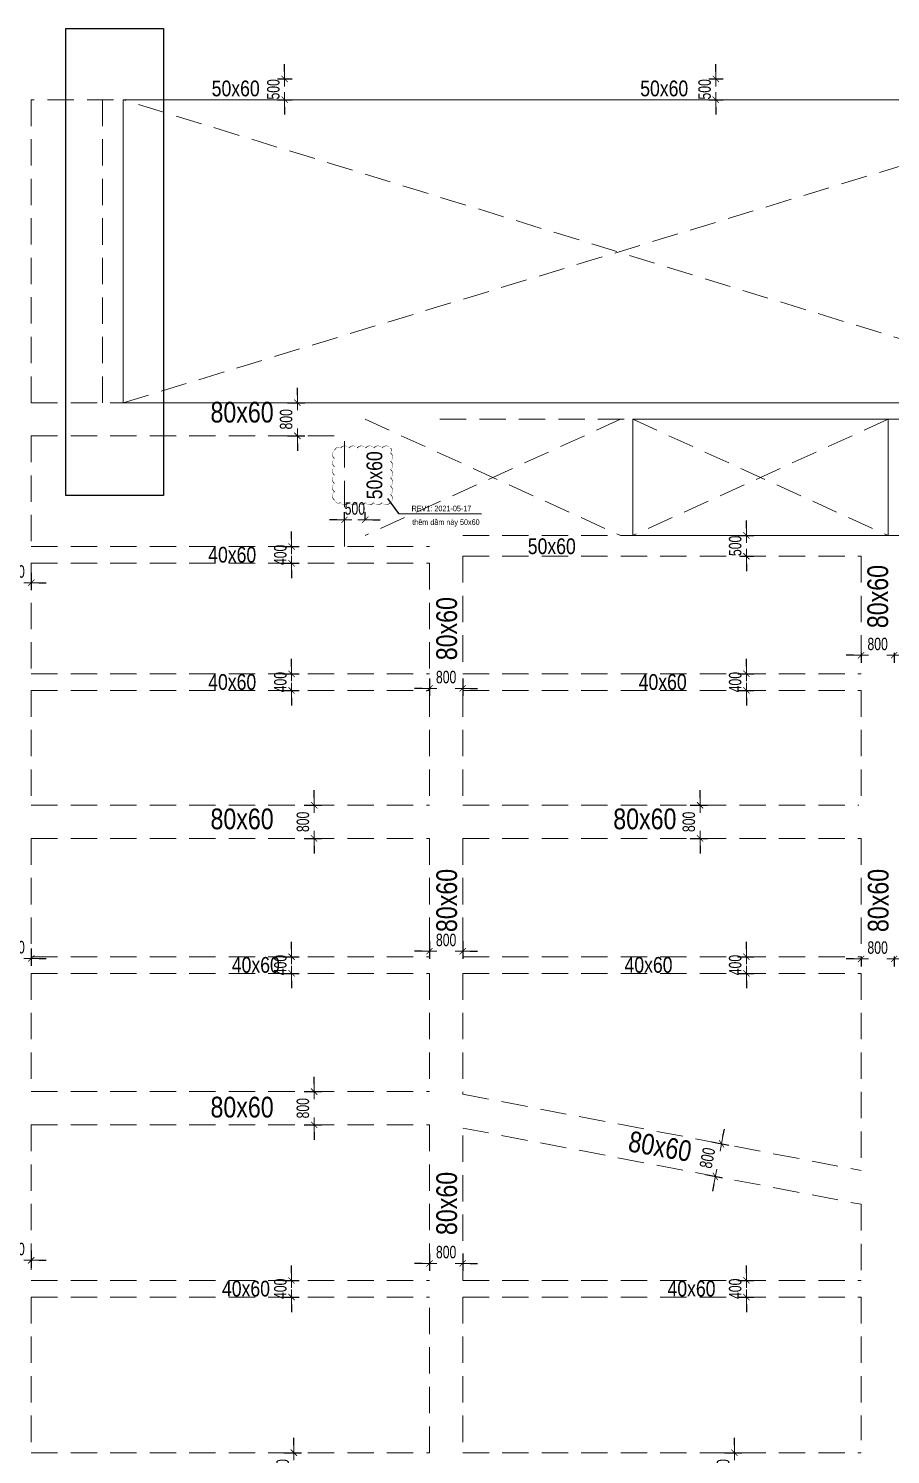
# Model space of a CAD drawing. Header units: millimetres. Extents: x 40 to 217000, y 40 to 90716.
# Drawn here: x 140685 to 161460, y 56357 to 90716 of the extents above; entities that cross this region are included whole.
import ezdxf
from ezdxf.enums import TextEntityAlignment as Align

# ---------------------------------------------------------------- set-up
doc = ezdxf.new("R2010")
doc.units = ezdxf.units.MM
doc.header["$MEASUREMENT"] = 0
doc.header["$PDMODE"] = 1
doc.linetypes.add('DASHED2', pattern=[9.525, 6.35, -3.175])
doc.linetypes.add('HIDDEN2', pattern=[4.7625, 3.175, -1.5875])
doc.layers.get('Defpoints').update_dxf_attribs({"lineweight": 9})
doc.layers.add('Kich thuoc dam diml', color=230, linetype='Continuous', plot=False)
doc.layers.add('NDC. KT Dam', color=42, linetype='Continuous')
doc.layers.add('REV12021-05-17 MAY', color=230, linetype='Continuous')
for name, color, linetype, lineweight in [('NDC_S_BEAM', 3, 'HIDDEN2', 20), ('NDC_S_DIM', 1, 'Continuous', 15), ('NDC_S_OPENING', 9, 'DASHED2', 13), ('NDC_S_SLAB', 2, 'Continuous', 20)]:
    doc.layers.add(name, color=color, linetype=linetype, lineweight=lineweight)
doc.styles.add('ARIAL', font='arial.ttf', dxfattribs={"width": 0.8})
doc.styles.add('NDC_DIM', font='', dxfattribs={"width": 0.75})
doc.styles.get('NDC_DIM').set_extended_font_data('Dotum')
doc.dimstyles.new('NDC_dim_100', dxfattribs={"dimscale": 120, "dimtxt": 2.5, "dimasz": 1.5, "dimexe": 1.5, "dimexo": 2.5, "dimgap": 1, "dimtad": 1, "dimdec": 0, "dimzin": 0, "dimdsep": 46, "dimtxsty": 'NDC_DIM', "dimblk": 'DIMMARK', "dimcen": 0.09, "dimdle": 1.2, "dimclrd": 1, "dimclre": 1, "dimclrt": 3, "dimadec": 0, "dimazin": 0, "dimtfac": 1, "dimtdec": 0, "dimtix": 1, "dimtofl": 0, "dimtmove": 0, "dimatfit": 3, "dimfxl": 0, "dimtolj": 1, "dimtzin": 0, "dimarcsym": 0})

# ---------------------------------------------------------------- blocks, each defined once
blk = doc.blocks.new('DIMMARK')
at = {"layer": 'NDC_S_DIM', "color": 1}
blk.add_line((-1.5, 0), (1, 0), dxfattribs=at)
at = {"layer": 'NDC_S_DIM', "color": 2, "const_width": 0.1}
blk.add_lwpolyline([(-0.42, -0.42), (0.42, 0.42)], dxfattribs=at)
blk = doc.blocks.new('*D1657')
at = {"layer": 'Defpoints', "color": 0, "transparency": 16777216}
for p in [(146251, 56400), (147081, 56400), (146251, 55600)]:
    blk.add_point(p, dxfattribs=at)
at = {"layer": 'Kich thuoc dam diml', "color": 1, "lineweight": -2, "transparency": 16777216}
for p, q in [((147081, 56580), (147081, 56760)), ((146841, 56400), (147261, 56400)), ((146841, 55600), (147261, 55600)), ((147081, 55420), (147081, 55240))]:
    blk.add_line(p, q, dxfattribs=at)
at = {"layer": 'Kich thuoc dam diml', "color": 1, "lineweight": -2, "transparency": 16777216, "xscale": 180, "yscale": 180, "zscale": 180}
for p, rotation in [((147081, 56400), 270), ((147081, 55600), 90)]:
    blk.add_blockref('DIMMARK', p, dxfattribs=dict(at, rotation=rotation))
at = {"layer": 'Kich thuoc dam diml', "color": 3, "transparency": 16777216, "insert": (146811, 56000), "char_height": 300, "attachment_point": 5, "rotation": 90, "style": 'NDC_DIM'}
blk.add_mtext('\\A1;800', dxfattribs=at)
blk = doc.blocks.new('*D1658')
at = {"layer": 'Defpoints', "color": 0, "transparency": 16777216}
for p in [(156868, 56400), (157698, 56400), (156868, 55600)]:
    blk.add_point(p, dxfattribs=at)
at = {"layer": 'Kich thuoc dam diml', "color": 1, "lineweight": -2, "transparency": 16777216}
for p, q in [((157698, 56580), (157698, 56760)), ((157458, 56400), (157878, 56400)), ((157458, 55600), (157878, 55600)), ((157698, 55420), (157698, 55240))]:
    blk.add_line(p, q, dxfattribs=at)
at = {"layer": 'Kich thuoc dam diml', "color": 1, "lineweight": -2, "transparency": 16777216, "xscale": 180, "yscale": 180, "zscale": 180}
for p, rotation in [((157698, 56400), 270), ((157698, 55600), 90)]:
    blk.add_blockref('DIMMARK', p, dxfattribs=dict(at, rotation=rotation))
at = {"layer": 'Kich thuoc dam diml', "color": 3, "transparency": 16777216, "insert": (157428, 56000), "char_height": 300, "attachment_point": 5, "rotation": 90, "style": 'NDC_DIM'}
blk.add_mtext('\\A1;800', dxfattribs=at)
blk = doc.blocks.new('*D1343')
at = {"layer": 'Defpoints', "color": 0, "transparency": 16777216}
for p in [(146518, 60550), (147025, 60550), (146518, 60150)]:
    blk.add_point(p, dxfattribs=at)
at = {"layer": 'Kich thuoc dam diml', "color": 1, "lineweight": -2, "transparency": 16777216}
for p, q in [((147025, 60730), (147025, 60910)), ((146818, 60550), (147205, 60550)), ((146818, 60150), (147205, 60150)), ((147025, 59970), (147025, 59790))]:
    blk.add_line(p, q, dxfattribs=at)
at = {"layer": 'Kich thuoc dam diml', "color": 1, "lineweight": -2, "transparency": 16777216, "xscale": 180, "yscale": 180, "zscale": 180}
for p, rotation in [((147025, 60550), 270), ((147025, 60150), 90)]:
    blk.add_blockref('DIMMARK', p, dxfattribs=dict(at, rotation=rotation))
at = {"layer": 'Kich thuoc dam diml', "color": 3, "transparency": 16777216, "insert": (146755, 60350), "char_height": 300, "attachment_point": 5, "rotation": 90, "style": 'NDC_DIM'}
blk.add_mtext('\\A1;400', dxfattribs=at)
blk = doc.blocks.new('*D1344')
at = {"layer": 'Defpoints', "color": 0, "transparency": 16777216}
for p in [(157481, 60550), (157988, 60550), (157481, 60150)]:
    blk.add_point(p, dxfattribs=at)
at = {"layer": 'Kich thuoc dam diml', "color": 1, "lineweight": -2, "transparency": 16777216}
for p, q in [((157988, 60730), (157988, 60910)), ((157781, 60550), (158168, 60550)), ((157781, 60150), (158168, 60150)), ((157988, 59970), (157988, 59790))]:
    blk.add_line(p, q, dxfattribs=at)
at = {"layer": 'Kich thuoc dam diml', "color": 1, "lineweight": -2, "transparency": 16777216, "xscale": 180, "yscale": 180, "zscale": 180}
for p, rotation in [((157988, 60550), 270), ((157988, 60150), 90)]:
    blk.add_blockref('DIMMARK', p, dxfattribs=dict(at, rotation=rotation))
at = {"layer": 'Kich thuoc dam diml', "color": 3, "transparency": 16777216, "insert": (157718, 60350), "char_height": 300, "attachment_point": 5, "rotation": 90, "style": 'NDC_DIM'}
blk.add_mtext('\\A1;400', dxfattribs=at)
blk = doc.blocks.new('*D1339')
at = {"layer": 'Defpoints', "color": 0, "transparency": 16777216}
for p in [(146738, 65100), (147569, 65100), (146738, 64300)]:
    blk.add_point(p, dxfattribs=at)
at = {"layer": 'Kich thuoc dam diml', "color": 1, "lineweight": -2, "transparency": 16777216}
for p, q in [((147569, 65280), (147569, 65460)), ((147329, 65100), (147749, 65100)), ((147329, 64300), (147749, 64300)), ((147569, 64120), (147569, 63940))]:
    blk.add_line(p, q, dxfattribs=at)
at = {"layer": 'Kich thuoc dam diml', "color": 1, "lineweight": -2, "transparency": 16777216, "xscale": 180, "yscale": 180, "zscale": 180}
for p, rotation in [((147569, 65100), 270), ((147569, 64300), 90)]:
    blk.add_blockref('DIMMARK', p, dxfattribs=dict(at, rotation=rotation))
at = {"layer": 'Kich thuoc dam diml', "color": 3, "transparency": 16777216, "insert": (147299, 64700), "char_height": 300, "attachment_point": 5, "rotation": 90, "style": 'NDC_DIM'}
blk.add_mtext('\\A1;800', dxfattribs=at)
blk = doc.blocks.new('*D1348')
at = {"layer": 'Defpoints', "color": 0, "transparency": 16777216}
for p in [(156700, 63976), (157388, 63844), (156549, 63190)]:
    blk.add_point(p, dxfattribs=at)
at = {"layer": 'Kich thuoc dam diml', "color": 1, "lineweight": -2, "transparency": 16777216}
for p, q in [((157422, 64021), (157456, 64197)), ((157152, 63889), (157565, 63810)), ((157002, 63103), (157414, 63024)), ((157204, 62881), (157170, 62704))]:
    blk.add_line(p, q, dxfattribs=at)
at = {"layer": 'Kich thuoc dam diml', "color": 1, "lineweight": -2, "transparency": 16777216, "xscale": 180, "yscale": 180, "zscale": 180}
for p, rotation in [((157388, 63844), 259.1629462506185), ((157238, 63058), 79.16294625061849)]:
    blk.add_blockref('DIMMARK', p, dxfattribs=dict(at, rotation=rotation))
at = {"layer": 'Kich thuoc dam diml', "color": 3, "transparency": 16777216, "insert": (157048, 63502), "char_height": 300, "attachment_point": 5, "rotation": 79.1629, "style": 'NDC_DIM'}
blk.add_mtext('\\A1;800', dxfattribs=at)
blk = doc.blocks.new('*D1354')
at = {"layer": 'Defpoints', "color": 0, "transparency": 16777216}
for p in [(146518, 68350), (147025, 68350), (146518, 67950)]:
    blk.add_point(p, dxfattribs=at)
at = {"layer": 'Kich thuoc dam diml', "color": 1, "lineweight": -2, "transparency": 16777216}
for p, q in [((147025, 68530), (147025, 68710)), ((146818, 68350), (147205, 68350)), ((146818, 67950), (147205, 67950)), ((147025, 67770), (147025, 67590))]:
    blk.add_line(p, q, dxfattribs=at)
at = {"layer": 'Kich thuoc dam diml', "color": 1, "lineweight": -2, "transparency": 16777216, "xscale": 180, "yscale": 180, "zscale": 180}
for p, rotation in [((147025, 68350), 270), ((147025, 67950), 90)]:
    blk.add_blockref('DIMMARK', p, dxfattribs=dict(at, rotation=rotation))
at = {"layer": 'Kich thuoc dam diml', "color": 3, "transparency": 16777216, "insert": (146755, 68150), "char_height": 300, "attachment_point": 5, "rotation": 90, "style": 'NDC_DIM'}
blk.add_mtext('\\A1;400', dxfattribs=at)
blk = doc.blocks.new('*D1355')
at = {"layer": 'Defpoints', "color": 0, "transparency": 16777216}
for p in [(157481, 68350), (157988, 68350), (157481, 67950)]:
    blk.add_point(p, dxfattribs=at)
at = {"layer": 'Kich thuoc dam diml', "color": 1, "lineweight": -2, "transparency": 16777216}
for p, q in [((157988, 68530), (157988, 68710)), ((157781, 68350), (158168, 68350)), ((157781, 67950), (158168, 67950)), ((157988, 67770), (157988, 67590))]:
    blk.add_line(p, q, dxfattribs=at)
at = {"layer": 'Kich thuoc dam diml', "color": 1, "lineweight": -2, "transparency": 16777216, "xscale": 180, "yscale": 180, "zscale": 180}
for p, rotation in [((157988, 68350), 270), ((157988, 67950), 90)]:
    blk.add_blockref('DIMMARK', p, dxfattribs=dict(at, rotation=rotation))
at = {"layer": 'Kich thuoc dam diml', "color": 3, "transparency": 16777216, "insert": (157718, 68150), "char_height": 300, "attachment_point": 5, "rotation": 90, "style": 'NDC_DIM'}
blk.add_mtext('\\A1;400', dxfattribs=at)
blk = doc.blocks.new('*D1359')
at = {"layer": 'Defpoints', "color": 0, "transparency": 16777216}
for p in [(146738, 72000), (147569, 72000), (146738, 71200)]:
    blk.add_point(p, dxfattribs=at)
at = {"layer": 'Kich thuoc dam diml', "color": 1, "lineweight": -2, "transparency": 16777216}
for p, q in [((147569, 72180), (147569, 72360)), ((147329, 72000), (147749, 72000)), ((147329, 71200), (147749, 71200)), ((147569, 71020), (147569, 70840))]:
    blk.add_line(p, q, dxfattribs=at)
at = {"layer": 'Kich thuoc dam diml', "color": 1, "lineweight": -2, "transparency": 16777216, "xscale": 180, "yscale": 180, "zscale": 180}
for p, rotation in [((147569, 72000), 270), ((147569, 71200), 90)]:
    blk.add_blockref('DIMMARK', p, dxfattribs=dict(at, rotation=rotation))
at = {"layer": 'Kich thuoc dam diml', "color": 3, "transparency": 16777216, "insert": (147299, 71600), "char_height": 300, "attachment_point": 5, "rotation": 90, "style": 'NDC_DIM'}
blk.add_mtext('\\A1;800', dxfattribs=at)
blk = doc.blocks.new('*D1364')
at = {"layer": 'Defpoints', "color": 0, "transparency": 16777216}
for p in [(146518, 75167), (147025, 75167), (146518, 74767)]:
    blk.add_point(p, dxfattribs=at)
at = {"layer": 'Kich thuoc dam diml', "color": 1, "lineweight": -2, "transparency": 16777216}
for p, q in [((147025, 75347), (147025, 75527)), ((146818, 75167), (147205, 75167)), ((146818, 74767), (147205, 74767)), ((147025, 74587), (147025, 74407))]:
    blk.add_line(p, q, dxfattribs=at)
at = {"layer": 'Kich thuoc dam diml', "color": 1, "lineweight": -2, "transparency": 16777216, "xscale": 180, "yscale": 180, "zscale": 180}
for p, rotation in [((147025, 75167), 270), ((147025, 74767), 90)]:
    blk.add_blockref('DIMMARK', p, dxfattribs=dict(at, rotation=rotation))
at = {"layer": 'Kich thuoc dam diml', "color": 3, "transparency": 16777216, "insert": (146755, 74967), "char_height": 300, "attachment_point": 5, "rotation": 90, "style": 'NDC_DIM'}
blk.add_mtext('\\A1;400', dxfattribs=at)
blk = doc.blocks.new('*D1365')
at = {"layer": 'Defpoints', "color": 0, "transparency": 16777216}
for p in [(157481, 75167), (157988, 75167), (157481, 74767)]:
    blk.add_point(p, dxfattribs=at)
at = {"layer": 'Kich thuoc dam diml', "color": 1, "lineweight": -2, "transparency": 16777216}
for p, q in [((157988, 75347), (157988, 75527)), ((157781, 75167), (158168, 75167)), ((157781, 74767), (158168, 74767)), ((157988, 74587), (157988, 74407))]:
    blk.add_line(p, q, dxfattribs=at)
at = {"layer": 'Kich thuoc dam diml', "color": 1, "lineweight": -2, "transparency": 16777216, "xscale": 180, "yscale": 180, "zscale": 180}
for p, rotation in [((157988, 75167), 270), ((157988, 74767), 90)]:
    blk.add_blockref('DIMMARK', p, dxfattribs=dict(at, rotation=rotation))
at = {"layer": 'Kich thuoc dam diml', "color": 3, "transparency": 16777216, "insert": (157718, 74967), "char_height": 300, "attachment_point": 5, "rotation": 90, "style": 'NDC_DIM'}
blk.add_mtext('\\A1;400', dxfattribs=at)
blk = doc.blocks.new('*D1368')
at = {"layer": 'Defpoints', "color": 0, "transparency": 16777216}
for p in [(146518, 78233), (147025, 78233), (146518, 77833)]:
    blk.add_point(p, dxfattribs=at)
at = {"layer": 'Kich thuoc dam diml', "color": 1, "lineweight": -2, "transparency": 16777216}
for p, q in [((147025, 78413), (147025, 78593)), ((146818, 78233), (147205, 78233)), ((146818, 77833), (147205, 77833)), ((147025, 77653), (147025, 77473))]:
    blk.add_line(p, q, dxfattribs=at)
at = {"layer": 'Kich thuoc dam diml', "color": 1, "lineweight": -2, "transparency": 16777216, "xscale": 180, "yscale": 180, "zscale": 180}
for p, rotation in [((147025, 78233), 270), ((147025, 77833), 90)]:
    blk.add_blockref('DIMMARK', p, dxfattribs=dict(at, rotation=rotation))
at = {"layer": 'Kich thuoc dam diml', "color": 3, "transparency": 16777216, "insert": (146755, 78033), "char_height": 300, "attachment_point": 5, "rotation": 90, "style": 'NDC_DIM'}
blk.add_mtext('\\A1;400', dxfattribs=at)
blk = doc.blocks.new('*D1369')
at = {"layer": 'Defpoints', "color": 0, "transparency": 16777216}
for p in [(157481, 78500), (157988, 78500), (157542, 78000)]:
    blk.add_point(p, dxfattribs=at)
at = {"layer": 'Kich thuoc dam diml', "color": 1, "lineweight": -2, "transparency": 16777216}
for p, q in [((157988, 78680), (157988, 78860)), ((157781, 78500), (158168, 78500)), ((157842, 78000), (158168, 78000)), ((157988, 77820), (157988, 77640))]:
    blk.add_line(p, q, dxfattribs=at)
at = {"layer": 'Kich thuoc dam diml', "color": 1, "lineweight": -2, "transparency": 16777216, "xscale": 180, "yscale": 180, "zscale": 180}
for p, rotation in [((157988, 78500), 270), ((157988, 78000), 90)]:
    blk.add_blockref('DIMMARK', p, dxfattribs=dict(at, rotation=rotation))
at = {"layer": 'Kich thuoc dam diml', "color": 3, "transparency": 16777216, "insert": (157718, 78250), "char_height": 300, "attachment_point": 5, "rotation": 90, "style": 'NDC_DIM'}
blk.add_mtext('\\A1;500', dxfattribs=at)
blk = doc.blocks.new('*D1379')
at = {"layer": 'Defpoints', "color": 0, "transparency": 16777216}
for p in [(146265, 81700), (147165, 81700), (146265, 80900)]:
    blk.add_point(p, dxfattribs=at)
at = {"layer": 'Kich thuoc dam diml', "color": 1, "lineweight": -2, "transparency": 16777216}
for p, q in [((147165, 81880), (147165, 82060)), ((146925, 81700), (147345, 81700)), ((146925, 80900), (147345, 80900)), ((147165, 80720), (147165, 80540))]:
    blk.add_line(p, q, dxfattribs=at)
at = {"layer": 'Kich thuoc dam diml', "color": 1, "lineweight": -2, "transparency": 16777216, "xscale": 180, "yscale": 180, "zscale": 180}
for p, rotation in [((147165, 81700), 270), ((147165, 80900), 90)]:
    blk.add_blockref('DIMMARK', p, dxfattribs=dict(at, rotation=rotation))
at = {"layer": 'Kich thuoc dam diml', "color": 3, "transparency": 16777216, "insert": (146895, 81300), "char_height": 300, "attachment_point": 5, "rotation": 90, "style": 'NDC_DIM'}
blk.add_mtext('\\A1;800', dxfattribs=at)
blk = doc.blocks.new('*D1400')
at = {"layer": 'Defpoints', "color": 0, "transparency": 16777216}
for p in [(146387, 89500), (146857, 89500), (146387, 89000)]:
    blk.add_point(p, dxfattribs=at)
at = {"layer": 'Kich thuoc dam diml', "color": 1, "lineweight": -2, "transparency": 16777216}
for p, q in [((146857, 89680), (146857, 89860)), ((146687, 89500), (147037, 89500)), ((146687, 89000), (147037, 89000)), ((146857, 88820), (146857, 88640))]:
    blk.add_line(p, q, dxfattribs=at)
at = {"layer": 'Kich thuoc dam diml', "color": 1, "lineweight": -2, "transparency": 16777216, "xscale": 180, "yscale": 180, "zscale": 180}
for p, rotation in [((146857, 89500), 270), ((146857, 89000), 90)]:
    blk.add_blockref('DIMMARK', p, dxfattribs=dict(at, rotation=rotation))
at = {"layer": 'Kich thuoc dam diml', "color": 3, "transparency": 16777216, "insert": (146587, 89250), "char_height": 300, "attachment_point": 5, "rotation": 90, "style": 'NDC_DIM'}
blk.add_mtext('\\A1;500', dxfattribs=at)
blk = doc.blocks.new('*D1383')
at = {"layer": 'Defpoints', "color": 0, "transparency": 16777216}
for p in [(156780, 89500), (157251, 89500), (156780, 89000)]:
    blk.add_point(p, dxfattribs=at)
at = {"layer": 'Kich thuoc dam diml', "color": 1, "lineweight": -2, "transparency": 16777216}
for p, q in [((157251, 89680), (157251, 89860)), ((157080, 89500), (157431, 89500)), ((157080, 89000), (157431, 89000)), ((157251, 88820), (157251, 88640))]:
    blk.add_line(p, q, dxfattribs=at)
at = {"layer": 'Kich thuoc dam diml', "color": 1, "lineweight": -2, "transparency": 16777216, "xscale": 180, "yscale": 180, "zscale": 180}
for p, rotation in [((157251, 89500), 270), ((157251, 89000), 90)]:
    blk.add_blockref('DIMMARK', p, dxfattribs=dict(at, rotation=rotation))
at = {"layer": 'Kich thuoc dam diml', "color": 3, "transparency": 16777216, "insert": (156981, 89250), "char_height": 300, "attachment_point": 5, "rotation": 90, "style": 'NDC_DIM'}
blk.add_mtext('\\A1;500', dxfattribs=at)
blk = doc.blocks.new('*D1492')
at = {"layer": 'Defpoints', "color": 0, "transparency": 16777216}
for p in [(156041, 72000), (156871, 72000), (156041, 71200)]:
    blk.add_point(p, dxfattribs=at)
at = {"layer": 'Kich thuoc dam diml', "color": 1, "lineweight": -2, "transparency": 16777216}
for p, q in [((156871, 72180), (156871, 72360)), ((156631, 72000), (157051, 72000)), ((156631, 71200), (157051, 71200)), ((156871, 71020), (156871, 70840))]:
    blk.add_line(p, q, dxfattribs=at)
at = {"layer": 'Kich thuoc dam diml', "color": 1, "lineweight": -2, "transparency": 16777216, "xscale": 180, "yscale": 180, "zscale": 180}
for p, rotation in [((156871, 72000), 270), ((156871, 71200), 90)]:
    blk.add_blockref('DIMMARK', p, dxfattribs=dict(at, rotation=rotation))
at = {"layer": 'Kich thuoc dam diml', "color": 3, "transparency": 16777216, "insert": (156601, 71600), "char_height": 300, "attachment_point": 5, "rotation": 90, "style": 'NDC_DIM'}
blk.add_mtext('\\A1;800', dxfattribs=at)
blk = doc.blocks.new('*D1284')
at = {"layer": 'Defpoints', "color": 0, "transparency": 16777216}
for p in [(139950, 61788), (140750, 61788), (140750, 61036)]:
    blk.add_point(p, dxfattribs=at)
at = {"layer": 'Kich thuoc dam diml', "color": 1, "lineweight": -2, "transparency": 16777216}
for p, q in [((139950, 61276), (139950, 60856)), ((140750, 61276), (140750, 60856)), ((139770, 61036), (139590, 61036)), ((140930, 61036), (141110, 61036))]:
    blk.add_line(p, q, dxfattribs=at)
at = {"layer": 'Kich thuoc dam diml', "color": 1, "lineweight": -2, "transparency": 16777216, "xscale": 180, "yscale": 180, "zscale": 180}
blk.add_blockref('DIMMARK', (139950, 61036), dxfattribs=at)
at = {"layer": 'Kich thuoc dam diml', "color": 1, "lineweight": -2, "transparency": 16777216, "xscale": 180, "yscale": 180, "zscale": 180, "rotation": 180}
blk.add_blockref('DIMMARK', (140750, 61036), dxfattribs=at)
at = {"layer": 'Kich thuoc dam diml', "color": 3, "transparency": 16777216, "insert": (140350, 61306), "char_height": 300, "attachment_point": 5, "style": 'NDC_DIM'}
blk.add_mtext('\\A1;800', dxfattribs=at)
blk = doc.blocks.new('*D1285')
at = {"layer": 'Defpoints', "color": 0, "transparency": 16777216}
for p in [(139950, 69061), (140750, 69061), (140750, 68309)]:
    blk.add_point(p, dxfattribs=at)
at = {"layer": 'Kich thuoc dam diml', "color": 1, "lineweight": -2, "transparency": 16777216}
for p, q in [((139950, 68549), (139950, 68129)), ((140750, 68549), (140750, 68129)), ((139770, 68309), (139590, 68309)), ((140930, 68309), (141110, 68309))]:
    blk.add_line(p, q, dxfattribs=at)
at = {"layer": 'Kich thuoc dam diml', "color": 1, "lineweight": -2, "transparency": 16777216, "xscale": 180, "yscale": 180, "zscale": 180}
blk.add_blockref('DIMMARK', (139950, 68309), dxfattribs=at)
at = {"layer": 'Kich thuoc dam diml', "color": 1, "lineweight": -2, "transparency": 16777216, "xscale": 180, "yscale": 180, "zscale": 180, "rotation": 180}
blk.add_blockref('DIMMARK', (140750, 68309), dxfattribs=at)
at = {"layer": 'Kich thuoc dam diml', "color": 3, "transparency": 16777216, "insert": (140350, 68579), "char_height": 300, "attachment_point": 5, "style": 'NDC_DIM'}
blk.add_mtext('\\A1;800', dxfattribs=at)
blk = doc.blocks.new('*D1286')
at = {"layer": 'Defpoints', "color": 0, "transparency": 16777216}
for p in [(139950, 78113), (140750, 78113), (140750, 77361)]:
    blk.add_point(p, dxfattribs=at)
at = {"layer": 'Kich thuoc dam diml', "color": 1, "lineweight": -2, "transparency": 16777216}
for p, q in [((139770, 77361), (139590, 77361)), ((139950, 77601), (139950, 77181)), ((140750, 77601), (140750, 77181)), ((140930, 77361), (141110, 77361))]:
    blk.add_line(p, q, dxfattribs=at)
at = {"layer": 'Kich thuoc dam diml', "color": 1, "lineweight": -2, "transparency": 16777216, "xscale": 180, "yscale": 180, "zscale": 180}
blk.add_blockref('DIMMARK', (139950, 77361), dxfattribs=at)
at = {"layer": 'Kich thuoc dam diml', "color": 1, "lineweight": -2, "transparency": 16777216, "xscale": 180, "yscale": 180, "zscale": 180, "rotation": 180}
blk.add_blockref('DIMMARK', (140750, 77361), dxfattribs=at)
at = {"layer": 'Kich thuoc dam diml', "color": 3, "transparency": 16777216, "insert": (140350, 77631), "char_height": 300, "attachment_point": 5, "style": 'NDC_DIM'}
blk.add_mtext('\\A1;800', dxfattribs=at)
blk = doc.blocks.new('*D1276')
at = {"layer": 'Defpoints', "color": 0, "transparency": 16777216}
for p in [(150350, 62470), (151150, 62470), (151150, 60962)]:
    blk.add_point(p, dxfattribs=at)
at = {"layer": 'Kich thuoc dam diml', "color": 1, "lineweight": -2, "transparency": 16777216}
for p, q in [((150350, 61202), (150350, 60782)), ((151150, 61202), (151150, 60782)), ((150170, 60962), (149990, 60962)), ((151330, 60962), (151510, 60962))]:
    blk.add_line(p, q, dxfattribs=at)
at = {"layer": 'Kich thuoc dam diml', "color": 1, "lineweight": -2, "transparency": 16777216, "xscale": 180, "yscale": 180, "zscale": 180}
blk.add_blockref('DIMMARK', (150350, 60962), dxfattribs=at)
at = {"layer": 'Kich thuoc dam diml', "color": 1, "lineweight": -2, "transparency": 16777216, "xscale": 180, "yscale": 180, "zscale": 180, "rotation": 180}
blk.add_blockref('DIMMARK', (151150, 60962), dxfattribs=at)
at = {"layer": 'Kich thuoc dam diml', "color": 3, "transparency": 16777216, "insert": (150750, 61232), "char_height": 300, "attachment_point": 5, "style": 'NDC_DIM'}
blk.add_mtext('\\A1;800', dxfattribs=at)
blk = doc.blocks.new('*D1277')
at = {"layer": 'Defpoints', "color": 0, "transparency": 16777216}
for p in [(150350, 69990), (151150, 69990), (151150, 68483)]:
    blk.add_point(p, dxfattribs=at)
at = {"layer": 'Kich thuoc dam diml', "color": 1, "lineweight": -2, "transparency": 16777216}
for p, q in [((150350, 68723), (150350, 68303)), ((151150, 68723), (151150, 68303)), ((150170, 68483), (149990, 68483)), ((151330, 68483), (151510, 68483))]:
    blk.add_line(p, q, dxfattribs=at)
at = {"layer": 'Kich thuoc dam diml', "color": 1, "lineweight": -2, "transparency": 16777216, "xscale": 180, "yscale": 180, "zscale": 180}
blk.add_blockref('DIMMARK', (150350, 68483), dxfattribs=at)
at = {"layer": 'Kich thuoc dam diml', "color": 1, "lineweight": -2, "transparency": 16777216, "xscale": 180, "yscale": 180, "zscale": 180, "rotation": 180}
blk.add_blockref('DIMMARK', (151150, 68483), dxfattribs=at)
at = {"layer": 'Kich thuoc dam diml', "color": 3, "transparency": 16777216, "insert": (150750, 68753), "char_height": 300, "attachment_point": 5, "style": 'NDC_DIM'}
blk.add_mtext('\\A1;800', dxfattribs=at)
blk = doc.blocks.new('*D1278')
at = {"layer": 'Defpoints', "color": 0, "transparency": 16777216}
for p in [(150350, 76325), (151150, 76325), (151150, 74817)]:
    blk.add_point(p, dxfattribs=at)
at = {"layer": 'Kich thuoc dam diml', "color": 1, "lineweight": -2, "transparency": 16777216}
for p, q in [((150350, 75057), (150350, 74637)), ((151150, 75057), (151150, 74637)), ((150170, 74817), (149990, 74817)), ((151330, 74817), (151510, 74817))]:
    blk.add_line(p, q, dxfattribs=at)
at = {"layer": 'Kich thuoc dam diml', "color": 1, "lineweight": -2, "transparency": 16777216, "xscale": 180, "yscale": 180, "zscale": 180}
blk.add_blockref('DIMMARK', (150350, 74817), dxfattribs=at)
at = {"layer": 'Kich thuoc dam diml', "color": 1, "lineweight": -2, "transparency": 16777216, "xscale": 180, "yscale": 180, "zscale": 180, "rotation": 180}
blk.add_blockref('DIMMARK', (151150, 74817), dxfattribs=at)
at = {"layer": 'Kich thuoc dam diml', "color": 3, "transparency": 16777216, "insert": (150750, 75087), "char_height": 300, "attachment_point": 5, "style": 'NDC_DIM'}
blk.add_mtext('\\A1;800', dxfattribs=at)
blk = doc.blocks.new('*D1279')
at = {"layer": 'Defpoints', "color": 0, "transparency": 16777216}
for p in [(148300, 78800), (148800, 78879), (148800, 78800)]:
    blk.add_point(p, dxfattribs=at)
at = {"layer": 'Kich thuoc dam diml', "color": 1, "lineweight": -2, "transparency": 16777216}
for p, q in [((148300, 78879), (148300, 79059)), ((148800, 78879), (148800, 79059)), ((148120, 78879), (147940, 78879)), ((148980, 78879), (149160, 78879))]:
    blk.add_line(p, q, dxfattribs=at)
at = {"layer": 'Kich thuoc dam diml', "color": 1, "lineweight": -2, "transparency": 16777216, "xscale": 180, "yscale": 180, "zscale": 180}
blk.add_blockref('DIMMARK', (148300, 78879), dxfattribs=at)
at = {"layer": 'Kich thuoc dam diml', "color": 1, "lineweight": -2, "transparency": 16777216, "xscale": 180, "yscale": 180, "zscale": 180, "rotation": 180}
blk.add_blockref('DIMMARK', (148800, 78879), dxfattribs=at)
at = {"layer": 'Kich thuoc dam diml', "color": 3, "transparency": 16777216, "insert": (148550, 79149), "char_height": 300, "attachment_point": 5, "style": 'NDC_DIM'}
blk.add_mtext('\\A1;500', dxfattribs=at)
blk = doc.blocks.new('*D1280')
at = {"layer": 'Defpoints', "color": 0, "transparency": 16777216}
for p in [(160750, 75973), (161550, 75973), (161550, 75615)]:
    blk.add_point(p, dxfattribs=at)
at = {"layer": 'Kich thuoc dam diml', "color": 1, "lineweight": -2, "transparency": 16777216}
for p, q in [((160570, 75615), (160390, 75615)), ((160750, 75673), (160750, 75435)), ((161550, 75673), (161550, 75435)), ((161730, 75615), (161910, 75615))]:
    blk.add_line(p, q, dxfattribs=at)
at = {"layer": 'Kich thuoc dam diml', "color": 1, "lineweight": -2, "transparency": 16777216, "xscale": 180, "yscale": 180, "zscale": 180}
blk.add_blockref('DIMMARK', (160750, 75615), dxfattribs=at)
at = {"layer": 'Kich thuoc dam diml', "color": 1, "lineweight": -2, "transparency": 16777216, "xscale": 180, "yscale": 180, "zscale": 180, "rotation": 180}
blk.add_blockref('DIMMARK', (161550, 75615), dxfattribs=at)
at = {"layer": 'Kich thuoc dam diml', "color": 3, "transparency": 16777216, "insert": (161150, 75885), "char_height": 300, "attachment_point": 5, "style": 'NDC_DIM'}
blk.add_mtext('\\A1;800', dxfattribs=at)
blk = doc.blocks.new('*D1281')
at = {"layer": 'Defpoints', "color": 0, "transparency": 16777216}
for p in [(160750, 68657), (161550, 68657), (161550, 68299)]:
    blk.add_point(p, dxfattribs=at)
at = {"layer": 'Kich thuoc dam diml', "color": 1, "lineweight": -2, "transparency": 16777216}
for p, q in [((160570, 68299), (160390, 68299)), ((160750, 68357), (160750, 68119)), ((161550, 68357), (161550, 68119)), ((161730, 68299), (161910, 68299))]:
    blk.add_line(p, q, dxfattribs=at)
at = {"layer": 'Kich thuoc dam diml', "color": 1, "lineweight": -2, "transparency": 16777216, "xscale": 180, "yscale": 180, "zscale": 180}
blk.add_blockref('DIMMARK', (160750, 68299), dxfattribs=at)
at = {"layer": 'Kich thuoc dam diml', "color": 1, "lineweight": -2, "transparency": 16777216, "xscale": 180, "yscale": 180, "zscale": 180, "rotation": 180}
blk.add_blockref('DIMMARK', (161550, 68299), dxfattribs=at)
at = {"layer": 'Kich thuoc dam diml', "color": 3, "transparency": 16777216, "insert": (161150, 68569), "char_height": 300, "attachment_point": 5, "style": 'NDC_DIM'}
blk.add_mtext('\\A1;800', dxfattribs=at)

msp = doc.modelspace()

# ---------------------------------------------------------------- linework, layer by layer
at = {"layer": 'Kich thuoc dam diml'}
msp.add_line((149336.8, 79392.4), (149603.7, 79029.1), dxfattribs=at)
msp.add_lwpolyline([(141582.6, 90715.6), (143942.1, 90715.6), (143942.1, 79463.8), (141582.6, 79463.8)], close=True, dxfattribs=at)
msp.add_lwpolyline([(149407.4, 80606.7, 0, 20, 0.5205671), (149207.4, 80606.7, 0, 20, 0.5205671), (149007.4, 80606.7, 0, 20, 0.5205671), (148807.4, 80606.7, 0, 20, 0.5205671), (148607.4, 80606.7, 0, 20, 0.5205671), (148407.4, 80606.7, 0, 20, 0.5205671), (148207.4, 80606.7, 0, 20, 0.5205671), (148062.3, 80551.8, 0, 20, 0.5205671), (148062.3, 80351.8, 0, 20, 0.5205671), (148062.3, 80151.8, 0, 20, 0.5205671), (148062.3, 79951.8, 0, 20, 0.5205671), (148062.3, 79751.8, 0, 20, 0.5205671), (148062.3, 79551.8, 0, 20, 0.5205671), (148062.3, 79351.8, 0, 20, 0.5205671), (148203.5, 79293, 0, 20, 0.5205671), (148403.5, 79293, 0, 20, 0.5205671), (148603.5, 79293, 0, 20, 0.5205671), (148803.5, 79293, 0, 20, 0.5205671), (149003.5, 79293, 0, 20, 0.5205671), (149203.5, 79293, 0, 20, 0.5205671), (149403.5, 79293, 0, 20, 0.5205671), (149407.4, 79489.1, 0, 20, 0.5205671), (149407.4, 79689.1, 0, 20, 0.5205671), (149407.4, 79889.1, 0, 20, 0.5205671), (149407.4, 80089.1, 0, 20, 0.5205671), (149407.4, 80289.1, 0, 20, 0.5205671), (149407.4, 80489.1, 0, 20, 0.5205671)], format="xyseb", close=True, dxfattribs=at)
at = {"layer": 'NDC_S_BEAM', "ltscale": 200}
for p, q in [((140750, 89000), (140750, 85550)), ((140750, 81700), (140750, 89000)), ((150350, 89000), (140750, 89000)), ((142467, 89000), (142467, 81700)), ((142967, 89000), (142967, 81700)), ((160750, 89000), (151150, 89000)), ((140750, 81700), (150350, 81700)), ((150600, 81300), (171150, 81300)), ((140750, 80900), (148300, 80900)), ((140750, 80900), (140750, 78233.3)), ((148300, 78233.3), (148300, 80900)), ((161400, 79900), (161400, 78500)), ((151150, 78500), (157400, 78500)), ((157400, 78500), (163550, 78500)), ((140750, 78233.3), (150350, 78233.3)), ((151150, 78000), (151150, 75166.7)), ((151150, 78000), (160750, 78000)), ((160750, 78000), (160750, 75166.7)), ((140750, 77833.3), (140750, 75166.7)), ((140750, 77833.3), (150350, 77833.3)), ((150350, 77833.3), (150350, 75166.7)), ((140750, 75166.7), (150350, 75166.7)), ((151150, 75166.7), (160750, 75166.7)), ((140750, 74766.7), (140750, 72000)), ((140750, 74766.7), (150350, 74766.7)), ((150350, 74766.7), (150350, 72000)), ((151150, 74766.7), (151150, 72000)), ((151150, 74766.7), (160750, 74766.7)), ((160750, 74766.7), (160750, 72000)), ((140750, 72000), (150350, 72000)), ((151150, 72000), (160700, 72000)), ((140750, 71200), (150350, 71200)), ((140750, 71200), (140750, 68350)), ((150350, 71200), (150350, 68350)), ((151150, 71200), (160750, 71200)), ((151150, 71200), (151150, 68350)), ((160750, 71200), (160750, 68350)), ((140750, 68350), (150350, 68350)), ((151150, 68350), (160750, 68350)), ((140750, 67950), (140750, 65100)), ((140750, 67950), (150350, 67950)), ((150350, 67950), (150350, 65100)), ((151150, 67950), (160750, 67950)), ((151150, 67950), (151150, 65038)), ((160750, 67950), (160750, 63200.2)), ((140750, 65100), (150350, 65100)), ((151150, 65038), (160750, 63200.2)), ((140750, 64300), (150350, 64300)), ((140750, 64300), (140750, 60550)), ((150350, 64300), (150350, 60550)), ((151150, 60550), (151150, 64223.4)), ((151150, 64223.4), (160750, 62385.7)), ((160750, 62385.7), (160750, 60550)), ((140750, 60550), (150350, 60550)), ((151150, 60550), (160750, 60550)), ((140750, 60150), (140750, 56400)), ((140750, 60150), (150350, 60150)), ((151150, 60150), (160750, 60150)), ((151150, 60150), (151150, 56400)), ((160750, 60150), (160750, 56700)), ((140750, 56400), (150350, 56400)), ((151150, 56400), (160750, 56400))]:
    msp.add_line(p, q, dxfattribs=at)
msp.add_lwpolyline([(150350, 56400), (150350, 60150)], dxfattribs=at)
at = {"layer": 'NDC_S_OPENING', "ltscale": 100}
for p, q in [((142967, 81700), (166950.3, 89000)), ((166700.6, 81700), (142967, 89000)), ((154950, 81300), (148800, 78500)), ((148800, 81300), (154950, 78500)), ((161400, 81300), (155250, 78500)), ((155250, 81300), (161400, 78500))]:
    msp.add_line(p, q, dxfattribs=at)
at = {"layer": 'NDC_S_SLAB'}
for p, q in [((157400, 81300), (163550, 81300)), ((157400, 81300), (163600, 81300)), ((163550, 78500), (157400, 78500)), ((163550, 78500), (157400, 78500))]:
    msp.add_line(p, q, dxfattribs=at)
for points in [[(142967, 89000), (166950.3, 89000), (166950.3, 81700), (142967, 81700)], [(155250, 81300), (161400, 81300), (161400, 78500), (155250, 78500)]]:
    msp.add_lwpolyline(points, close=True, dxfattribs=at)
at = {"layer": 'REV12021-05-17 MAY'}
msp.add_line((149603.7, 79029.1), (151599.9, 79024.5), dxfattribs=at)

# ---------------------------------------------------------------- texts
at = {"layer": 'NDC. KT Dam', "style": 'ARIAL', "width": 0.8}
for s, height, p in [('50x60', 380, (145678.7, 89272.1)), ('50x60', 380, (156006.3, 89272.1)), ('80x60', 500, (145832.2, 81471.8)), ('50x60', 380, (153296.6, 78241.1)), ('40x60', 380, (145594.6, 78037.6)), ('40x60', 380, (145594.6, 74971)), ('40x60', 380, (155969.6, 74971)), ('80x60', 500, (145832.2, 71671.8)), ('80x60', 500, (155539.8, 71671.8)), ('40x60', 380, (146163.1, 68154.3)), ('40x60', 380, (155628.1, 68154.3)), ('80x60', 500, (145832.2, 64727.4)), ('40x60', 380, (145926.2, 60354.3)), ('40x60', 380, (156664, 60354.3))]:
    msp.add_text(s, height=height, dxfattribs=at).set_placement(p, align=Align.MIDDLE_CENTER)
for s, height, rotation, p in [('50x60', 380, 90, (149021.3, 79951.6)), ('80x60', 500, 90, (161152.3, 77028.9)), ('80x60', 500, 90, (150762.8, 76255.8)), ('80x60', 500, 90, (150762.8, 69705.8)), ('80x60', 500, 90, (161162.8, 69705.8)), ('80x60', 500, 350.19088, (155907, 63782.9)), ('80x60', 500, 90, (150762.8, 62405.8))]:
    msp.add_text(s, height=height, rotation=rotation, dxfattribs=at).set_placement(p, align=Align.MIDDLE_CENTER)
at = {"layer": 'REV12021-05-17 MAY', "style": 'ARIAL', "width": 0.8}
for s, p in [('REV1: 2021-05-17', (150637.3, 79152.1)), ('thêm dầm này 50x60', (150746, 78821.2))]:
    msp.add_text(s, height=135.917, dxfattribs=at).set_placement(p, align=Align.MIDDLE_CENTER)

# ---------------------------------------------------------------- dimensions: what is measured, and where the dimension line sits
at = {"layer": 'Kich thuoc dam diml'}
for base, p1, p2, picture, middle in [((146857.1, 89500), (146386.5, 89000), (146386.5, 89500), '*D1400', (146587.1, 89250)), ((157251, 89500), (156780.4, 89000), (156780.4, 89500), '*D1383', (156981, 89250)), ((147164.8, 81700), (146265.4, 80900), (146265.4, 81700), '*D1379', (146894.8, 81300)), ((157988.2, 78500), (157541.7, 78000), (157481.4, 78500), '*D1369', (157718.2, 78250)), ((147025, 78233.3), (146518.1, 77833.3), (146518.1, 78233.3), '*D1368', (146755, 78033.3)), ((147025, 75166.7), (146518.1, 74766.7), (146518.1, 75166.7), '*D1364', (146755, 74966.7)), ((157988.2, 75166.7), (157481.4, 74766.7), (157481.4, 75166.7), '*D1365', (157718.2, 74966.7)), ((147568.5, 72000), (146738.2, 71200), (146738.2, 72000), '*D1359', (147298.5, 71600)), ((156871, 72000), (156040.7, 71200), (156040.7, 72000), '*D1492', (156601, 71600)), ((147025, 68350), (146518.1, 67950), (146518.1, 68350), '*D1354', (146755, 68150)), ((157988.2, 68350), (157481.4, 67950), (157481.4, 68350), '*D1355', (157718.2, 68150)), ((147568.5, 65100), (146738.2, 64300), (146738.2, 65100), '*D1339', (147298.5, 64700)), ((147025, 60550), (146518.1, 60150), (146518.1, 60550), '*D1343', (146755, 60350)), ((157988.2, 60550), (157481.4, 60150), (157481.4, 60550), '*D1344', (157718.2, 60350)), ((147081.2, 56400), (146250.9, 55600), (146250.9, 56400), '*D1657', (146811.2, 56000)), ((157698.1, 56400), (156867.8, 55600), (156867.8, 56400), '*D1658', (157428.1, 56000))]:
    dim = msp.add_linear_dim(base=base, p1=p1, p2=p2, angle=90, dimstyle='NDC_dim_100', override={"dimfxl": 2}, dxfattribs=at)
    dim.commit()
    dim.dimension.update_dxf_attribs({"geometry": picture, "text_midpoint": middle})
for base, p1, p2, picture, middle in [((148800, 78878.9), (148300, 78799.9), (148800, 78799.9), '*D1279', (148550, 79148.9)), ((140750, 77361.3), (139950, 78113.2), (140750, 78113.2), '*D1286', (140350, 77631.3)), ((151150, 74817.4), (150350, 76324.7), (151150, 76324.7), '*D1278', (150750, 75087.4)), ((161550, 75614.8), (160750, 75973), (161550, 75973), '*D1280', (161150, 75884.8)), ((151150, 68483), (150350, 69990.3), (151150, 69990.3), '*D1277', (150750, 68753)), ((140750, 68308.9), (139950, 69060.8), (140750, 69060.8), '*D1285', (140350, 68578.9)), ((161550, 68298.9), (160750, 68657.1), (161550, 68657.1), '*D1281', (161150, 68568.9)), ((151150, 60962.3), (150350, 62469.6), (151150, 62469.6), '*D1276', (150750, 61232.3)), ((140750, 61035.8), (139950, 61787.7), (140750, 61787.7), '*D1284', (140350, 61305.8))]:
    dim = msp.add_linear_dim(base=base, p1=p1, p2=p2, dimstyle='NDC_dim_100', override={"dimfxl": 2}, dxfattribs=at)
    dim.commit()
    dim.dimension.update_dxf_attribs({"geometry": picture, "text_midpoint": middle})
dim = msp.add_aligned_dim(p1=(156549.2, 63189.9), p2=(156699.6, 63975.6), distance=-700.9, dimstyle='NDC_dim_100', override={"dimfxl": 2}, dxfattribs=at)
dim.commit()
dim.dimension.update_dxf_attribs({"geometry": '*D1348', "text_midpoint": (157047.6, 63501.7)})

doc.saveas('drawing.dxf')
